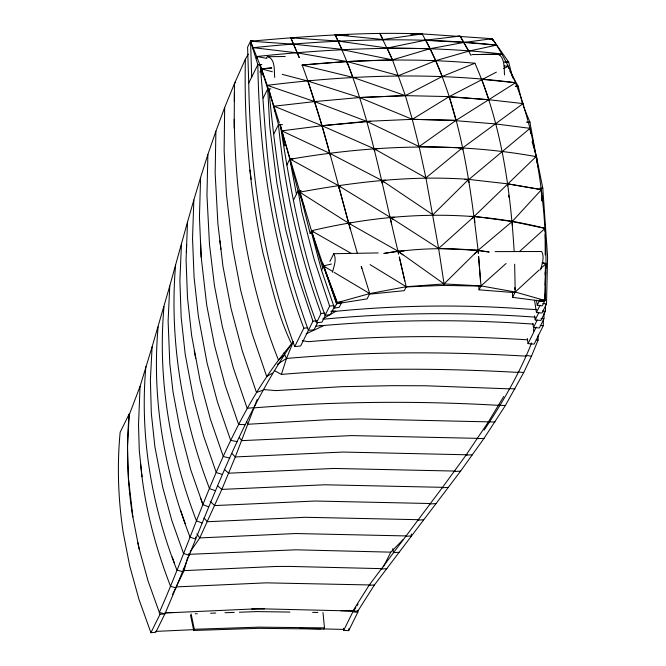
<?xml version="1.0" encoding="UTF-8"?>
<svg xmlns="http://www.w3.org/2000/svg" width="666" height="666" viewBox="0 0 666 666"><rect width="100%" height="100%" fill="white"/><g stroke="black" fill="none" stroke-linecap="round" stroke-linejoin="round"><path stroke-width="1" d="M248.251 54.129L245.371 59.216C243.972 124.376 249.542 189.76 263.103 253.546C271.245 284.016 277.697 315.426 291.575 343.881C225.799 421.178 199.717 521.403 159.341 612.429L164.877 613.885C204.112 523.168 234.907 427.397 290.884 345.055M283.4 355.694L278.505 360.106C247.96 283.774 235.548 201.157 234.232 119.256M234.34 101.432L234.399 92.516M234.174 128.172L234.457 83.6L245.371 59.216M235.664 82.209L234.457 83.6L224.658 107.559L224.134 150.774L226.448 194.272L232.434 246.62L240.651 290.21L252.064 333.583L266.7 376.498L272.569 373.068M536.455 300.175L537.229 305.203L542.282 305.877L544.996 300.383L545.421 263.669M224.658 107.559L215.892 131.252L215.16 173.193L217.899 223.884L222.952 266.258L231.069 308.599L242.241 350.707L256.443 392.399L262.679 390.326M215.892 131.252L207.884 154.487L206.951 195.238L209.49 244.497L214.46 285.689L222.386 326.848L233.291 367.782L247.144 408.3L253.713 407.65M534.54 300.241L536.43 312.554L541.966 313.045L546.511 303.846L547.585 256.618L542.807 188.262L536.471 156.543L532.084 141.766M532.883 323.368L533.508 327.472L539.393 327.955L543.939 318.756L544.105 312.604M534.557 315.834L535.189 319.93L540.884 320.446L545.429 311.247L545.587 305.028M527.289 338.478L528.071 343.614L534.165 344.114L543.256 325.716L543.456 318.49M544.463 299.525L544.597 294.405M545.121 274.941L545.204 271.87M207.884 154.487L200.599 177.464L199.442 217.083L201.174 257.009L206.701 305.086L214.452 345.13L225.075 384.956L238.595 424.384L245.338 424.7M503.721 396.495L488.361 421.953L466.05 455.103L442.249 487.753L369.089 585.256L352.722 611.222L357.867 611.072L374.409 584.973L460.589 471.137L483.999 438.411L505.394 405.486L523.742 372.502L531.468 356.193L538.07 340.143L538.22 335.048M537.229 305.203L539.935 299.733L544.996 300.383L546.02 263.644L542.082 262.687L546.02 263.636C545.895 216.075 540.326 168.465 528.388 122.402M200.599 177.464L193.839 199.975L192.541 238.536L194.081 277.414L198.401 316.442L207.126 363.236L217.466 402.031L230.686 440.417L237.554 441.658M186.363 252.114L186.647 244.597M193.839 199.975L187.504 222.053L186.072 259.623L187.471 297.527L191.642 335.572L200.2 381.21L210.331 419.022L223.268 456.451L229.82 458.191M187.504 222.053L181.46 243.773L179.887 280.419L181.169 317.407L185.248 354.545L193.656 399.092L203.588 435.997L216.259 472.519L222.436 474.5M544.738 294.339L544.447 301.507L512.595 297.352L512.529 292.266M545.129 285.131L545.679 271.828M545.804 268.756L546.02 263.644L540.767 268.49M175.566 265.085C169.206 340.975 182.401 417.699 209.515 488.619L215.451 490.709M411.363 533.999L411.272 535.922L405.594 536.313M181.46 243.773L169.763 286.005L168.115 321.037L169.797 363.486L173.027 391.908L179.662 427.406L190.742 469.788L202.955 504.695L208.674 506.843M169.763 286.005L152.098 346.853L150.391 379.928L151.324 413.336L154.912 446.903L162.671 487.146L171.828 520.487L183.516 553.446L189.069 555.311L188.961 553.529M163.994 306.585C157.417 379.312 170.321 452.93 196.47 520.837L202.081 522.993M152.098 346.853L140.06 386.372L138.52 424.858L139.294 450.74L142.041 476.739M145.879 366.591C139.644 435.639 151.482 505.627 176.865 569.954L182.401 571.636M158.125 326.864C151.59 398.235 164.161 470.496 190.026 537.079L195.571 539.11L195.513 537.046M533.533 331.102L533.849 327.123M187.662 557.217L184.082 570.62L176.174 586.913L266.2 582.85L370.113 584.964M540.584 269.946C541.957 264.186 544.805 257.126 541.699 251.507L495.129 251.615M332.484 272.277C333.824 266.508 336.954 259.315 333.741 253.713L329.903 261.472M274.201 370.496L281.393 374.409L286.497 358.458L293.123 342.149M257.134 399.558L235.298 456.943L221.828 489.402L199.783 537.92L190.135 551.889M140.06 386.372L129.179 414.968L127.547 446.586L128.488 478.521L132.884 517.024M484.14 430.128C502.505 402.555 519.405 373.768 531.635 342.898M172.627 594.28L175.732 587.837M317.707 322.427L314.069 329.787L308.4 330.378C292.141 285.606 279.936 239.46 272.352 192.424C265.185 150.083 264.302 107.201 260.081 64.56L267.707 88.936L269.747 126.315L276.898 183.225L285.597 229.204L297.594 275.225L312.945 321.179L300.641 345.987L294.73 346.586C263.137 262.462 250.183 172.611 248.734 83.067L257.834 64.669L250.549 41.184C307.592 36.222 364.826 31.752 422.127 33.916C459.207 99.65 469.305 176.515 478.096 250.291L478.338 253.355L478.096 250.299L512.204 221.512L541.475 189.66L507.692 183.841L468.648 179.395L464.493 179.412M259.89 72.119L261.488 68.898L250.549 41.184L253.613 41.375M263.162 98.135L267.707 88.928L270.846 88.911M273.909 133.849L278.455 124.65L268.806 88.928C276.415 168.265 287.97 247.852 316.508 322.719L322.028 322.144L325.666 314.785M286.904 164.935L289.802 159.082L280.286 124.617C290.393 189.194 301.923 253.896 325.091 315.293L330.394 314.668L334.49 306.385M293.54 200.041L298.085 190.842L289.802 159.082L292.874 159.066M312.204 233.358L310.165 233.5L311.505 230.786L279.936 124.925M351.49 253.563L311.505 230.777L323.393 265.934L322.619 267.491L311.505 230.777C387.962 212.571 468.523 208.649 545.096 228.38L545.113 231.443M334.482 308.058L321.553 270.396L323.701 266.059L337.196 302.564L334.482 308.058L339.244 307.292L341.949 301.823L337.196 302.564L323.385 265.942L331.443 264.036M150.916 632.7L160.015 614.302L148.052 580.943L138.828 547.585L132.326 514.177A513.178 436.613 26.3 0 1 129.246 413.861L120.146 432.259A513.178 436.613 26.3 0 0 123.227 532.584L129.737 565.983L138.961 599.342L150.916 632.7L155.802 632.284L164.893 613.885L160.015 614.302M294.73 346.586L303.821 328.18C272.228 244.064 259.282 154.212 257.834 64.669L261.671 64.602L257.834 64.669M316.508 322.719L321.054 313.52C298.751 252.705 284.782 189.077 278.455 124.65L282.492 124.609M325.091 315.293L329.637 306.094L314.044 259.016L301.831 211.913L298.085 190.842L301.124 190.801M322.985 612.529L324.484 627.88L323.892 629.079L258.533 628.329L193.714 630.469L194.305 629.278L191.117 613.935M361.313 266.35L369.722 293.589L367.091 298.901L336.646 303.688L323.385 265.942L332.301 271.253M399.342 257.068L406.218 286.721L404.27 290.651L369.422 294.189M406.118 286.929L443.348 285.406L444.08 283.924L478.096 250.299L489.21 252.039C454.354 246.961 418.573 247.81 383.832 253.463L397.96 251.149L404.104 250.957M514.918 292.649L479.045 289.835L480.994 285.897L506.11 263.486M357.809 612.245L348.718 630.644L343.731 630.327L352.83 611.929L357.809 612.245A513.178 436.613 26.3 0 0 357.992 610.231M512.595 297.352L515.226 292.024L539.26 269.872M536.43 312.554L540.068 305.195M535.189 319.93L538.827 312.57M533.508 327.472L537.146 320.113M528.071 343.614L536.263 327.056M383.391 566.824L390.817 552.156L403.03 539.635M340.925 610.73L353.671 611.038L355.86 607.558M356.959 605.819L358.058 604.079M291.575 343.881L293.248 341.575M467.224 180.869L530.061 128.338L530.652 133.475M474.475 253.954L478.096 250.299L438.628 248.468L390.193 217.299L338.486 185.631L290.318 159.216C371.47 145.221 454.795 141.816 536.097 156.627L472.028 218.49M544.955 300.474L515.226 292.024L480.994 285.897L444.08 283.924L438.628 248.468L474.284 216.383L512.196 221.528L545.088 228.388L519.838 251.182M460.955 149.142L523.068 103.588C515.467 80.844 505.993 58.483 492.266 38.695L422.136 33.908M279.32 122.96L267.216 85.331L314.668 101.598L366.65 121.337L419.114 146.562L456.002 120.404L515.559 82.734C433.067 71.886 349.583 75.1 267.216 85.331L261.488 68.898L271.653 67.932L261.488 68.898L262.221 75.05M277.297 364.294L286.497 358.458C366.208 351.448 446.303 351.415 526.14 356.16M284.648 145.796L281.785 130.827L322.003 125.716L366.65 121.345L412.287 119.331L449.217 96.603L496.386 72.128M322.935 318.806L335.847 311.305C399.642 305.061 463.902 304.387 527.822 309.149L536.746 309.598M274.908 111.222L274.084 106.202L314.668 101.598L359.565 97.536L405.386 95.629L442.274 76.457L474.908 63.22M503.704 68.531L508.283 66.292L508.649 68.248M306.235 333.741L323.684 325.657L319.58 325.374M266.483 57.326L267.932 56.693L285.223 56.51M253.28 47.677C334.099 39.436 415.642 36.305 496.561 45.113L468.881 51.099L435.805 60.623L398.576 75.616L346.978 61.513L297.402 52.897L253.28 47.677L253.538 50.583M498.934 54.962L501.814 53.971C420.354 44.572 338.195 47.927 256.835 56.51L257.043 58.508M337.154 302.647L369.73 293.573L406.218 286.713L444.08 283.924L397.96 251.149L348.709 223.252L299.708 192.158L310.165 233.5M471.037 55.428L460.098 36.089L425.716 40.151L387.254 48.019L338.137 41.067L290.842 37.829L299.234 57.559M299.708 192.158C355.353 181.918 412.021 175.183 468.648 179.387M341.367 302.988L336.605 303.763L322.769 263.162M402.905 254.887L397.96 251.149L398.634 254.129L397.96 251.14C380.211 178.305 367.682 102.922 335.09 34.782L383.083 39.527L422.127 33.916L410.772 34.299M512.678 77.939L508.641 62.021L492.266 38.695L464.027 42.441L430.211 48.66L392.465 59.857L346.969 61.53L302.156 65.027C321.253 116.658 334.124 170.255 348.709 223.26L350.258 229.179M492.698 40.576L492.266 38.695L490.268 38.961L492.266 38.695L492.832 40.684M329.637 306.094L334.057 305.569M312.945 321.179L316.725 320.787M321.054 313.52L324.733 313.137M303.821 328.18L307.767 327.789M489.327 38.969L492.266 38.695M457.051 36.33L460.098 36.089L468.881 51.099M488.961 99.742L449.217 96.595L405.386 95.638L352.855 77.356L302.148 65.052C359.557 59.54 417.416 58.075 474.908 63.22C500.874 122.194 510.206 187.088 514.144 250.94M417.832 520.154L423.659 519.73M323.11 319.23C393.606 312.454 464.568 311.988 535.198 317.149M315.742 326.198C388.003 319.555 460.697 319.047 533.083 324.092M430.07 503.962L436.055 503.563M442.249 487.753L448.376 487.354M281.393 374.409C360.223 367.732 439.418 367.998 518.356 372.427M454.27 471.511L460.589 471.137M253.754 407.883C335.664 401.348 417.932 400.649 499.966 405.419M381.485 568.997L386.929 568.689M369.089 585.256L374.409 584.973M398.992 552.314L393.398 552.605L392.79 548.626M350.791 223.143L348.709 223.252L338.495 185.623L340.542 185.581M466.05 455.103L472.435 454.803M188.436 554.353L295.854 549.808L390.817 552.156M164.852 612.995L258.233 608.732L353.671 611.038M155.761 631.393L194.147 629.645M419.114 146.562L412.287 119.331L405.386 95.629L359.565 97.536L307.933 81.086L282.234 74.342M333.741 253.713L378.238 252.93M195.221 613.786L197.278 613.719M210.623 613.244L215.751 613.061M224.991 612.728L234.232 612.404M239.369 612.221L256.818 611.596L289.901 612.062M194.305 629.278L259.124 627.131L324.484 627.88M423.634 40.218L464.036 42.433L496.553 45.13M427.147 48.76L430.211 48.66L435.797 60.631L442.274 76.465L439.16 76.532M477.447 438.611L483.999 438.411M432.709 60.706L435.805 60.623M391.658 224.251L390.193 217.299L394.289 217.208M446.17 96.662L488.961 99.742L523.068 103.588L527.822 120.421M452.888 120.454L495.82 123.943L530.069 128.338M281.785 130.827L329.961 153.446L381.618 180.303L385.756 180.236M330.902 311.388L335.847 311.305L331.918 310.864M165.801 612.653L176.04 612.487M304.146 206.843L298.584 190.851L300.657 190.817M536.463 156.552L534.448 156.577L536.471 156.543L537.437 163.761M458.366 147.819L462.479 147.769L462.753 149.817M251.731 609.024L264.419 608.882M477.156 54.52L498.834 54.312C504.995 58.833 504.004 68.157 504.52 74.983M481.235 54.429L498.834 54.312L471.928 54.57M274.084 106.202L322.003 125.716L374.017 148.693L378.13 148.66M539.726 188.287L542.807 188.262M370.812 121.32L322.003 125.724L307.917 81.119L310.006 81.152M290.318 159.216L292.374 159.207M362.629 97.536L359.565 97.536L412.287 119.322L456.002 120.404L449.217 96.595M488.361 421.953L494.988 421.944M470.171 216.375L474.284 216.383L474.875 222.527M355.91 77.373L352.855 77.356L346.978 61.513L350.083 61.53M324.067 125.732L322.003 125.716L330.336 155.503M345.105 49.659L293.739 44.214L250.549 41.184L247.594 47.161L248.734 83.067M473.976 250.258L478.096 250.299M340.184 41.084L338.137 41.067L335.081 34.782L348.601 34.965M312.645 612.387L317.815 612.462M443.348 285.406L480.885 286.114M418.897 519.705L305.586 517.291L207.392 521.719L203.963 517.998M442.424 487.321L324.692 484.79L221.828 489.402L217.457 485.647M430.144 503.521L315.176 501.023L214.685 505.577L210.181 501.34M406.618 535.947L295.779 533.533L199.783 537.92L196.795 533.874M412.287 119.322L456.01 120.404M489.618 421.886L360.023 418.972L327.839 419.713L247.869 424.259L246.47 421.511M477.664 438.345L351.673 435.597L241.7 440.642L239.377 437.595M467.216 454.795L342.932 452.056L235.298 456.943L231.76 453.371M455.444 471.087L333.916 468.448L228.671 473.201L224.267 469.297M382.459 568.664L289.402 566.416L276.165 566.466L184.082 570.62L183.358 568.839M299.966 628.363L320.721 628.862M323.826 628.937L343.539 629.412M498.676 405.303L505.394 405.486M509.59 388.852L425.607 385.772L392.141 385.681L342.108 386.663L275.882 390.609L263.22 389.535M302.148 65.052L304.212 65.135M527.697 339.835C454.637 335.231 381.293 335.348 308.341 341.683L302.322 340.651M509.232 388.619L515.026 388.911M299.225 57.576L290.842 37.829L293.956 38.012M267.932 56.693C275.541 59.432 274.009 70.787 274.7 77.431M541 318.514L543.939 318.756M540.209 325.466L543.256 325.716M517.932 371.986L523.742 372.502M542.823 303.521L546.511 303.846M542.582 310.989L545.429 311.247M504.229 65.926L508.283 66.292M515.559 82.734L481.743 79.321L488.961 99.742M539.352 300.899L544.405 301.573M525.724 355.336L531.468 356.193M256.835 56.502L266.9 58.408M536.163 339.735L538.07 340.143M261.488 68.898L272.352 71.753M176.124 587.853L170.571 586.371C155.378 547.027 144.356 505.827 140.576 463.736M290.842 37.829L292.832 38.403M340.135 41.642L338.137 41.067L342.016 49.634L392.465 59.857L405.386 95.638M374.367 150.741L374.017 148.693L425.915 177.905L438.628 248.468M334.082 272.319L369.73 293.573M370.063 264.618L406.218 286.713M382.192 183.316L381.618 180.303L432.908 214.768L468.648 179.395L469.006 182.484M374.017 148.693L375.724 149.867M350.416 224.442L348.709 223.252L357.467 253.688M390.193 217.299L393.573 219.697M311.505 230.777L313.17 232.026M323.385 265.942L325.041 267.183M381.618 180.303L384.049 182.184M340.11 186.905L338.486 185.631L339.169 188.636M509.781 71.021L518.215 86.305L522.602 104.462M383.083 39.527L379.778 33.308L392.465 59.857L387.262 48.002L430.211 48.676L425.716 40.151M283.841 352.988L286.497 358.458M323.684 266.1L324.567 267.94M523.667 107.035L529.886 122.078L537.429 163.278M298.593 190.842L302.639 201.074M172.236 556.976L174.55 563.461M180.544 510.239L185.281 523.659M200.516 497.718L202.955 504.695M361.23 266.508L361.821 268.49M311.43 232.451L321.553 270.396M399.317 257.109L404.753 280.96M137.879 542.673L139.244 549.084M190.526 615.126L193.714 630.469M194.239 350.791L195.696 358.4M289.802 159.082L296.437 194.189M537.795 165.285L538.161 167.291M343.423 628.279L343.731 630.327M523.068 103.588L523.493 106.618M346.978 61.513L347.411 64.594M250 170.063L251.14 179.337M219.913 240.834L220.929 249.309M507.85 185.906L507.683 183.849L541.475 189.66L541.699 193.806M508.616 195.163L508.791 197.219M480.994 285.905L478.596 256.393L480.486 280.994M478.729 285.747L479.045 289.835M250.766 44.023L250.549 41.184L253.621 41.492L250.549 41.184L251.69 77.09M541.816 195.879L542.099 201.057M541.941 200.641L541.258 188.245L541.391 193.423M512.204 221.512L512.395 225.599M200.449 241.034L201.174 257.009M514.66 264.236L515.218 292.049M514.86 287.562L514.885 289.593M545.121 234.515L545.213 254.97M348.901 628.629A513.178 436.613 26.3 0 1 348.709 630.644M462.479 147.769L425.915 177.905L419.114 146.553L462.479 147.769M518.215 86.305L515.268 86.347L518.223 86.289M529.886 122.078L526.873 122.103L529.886 122.078M508.641 62.021L504.686 62.046L508.641 62.021"/></g></svg>
